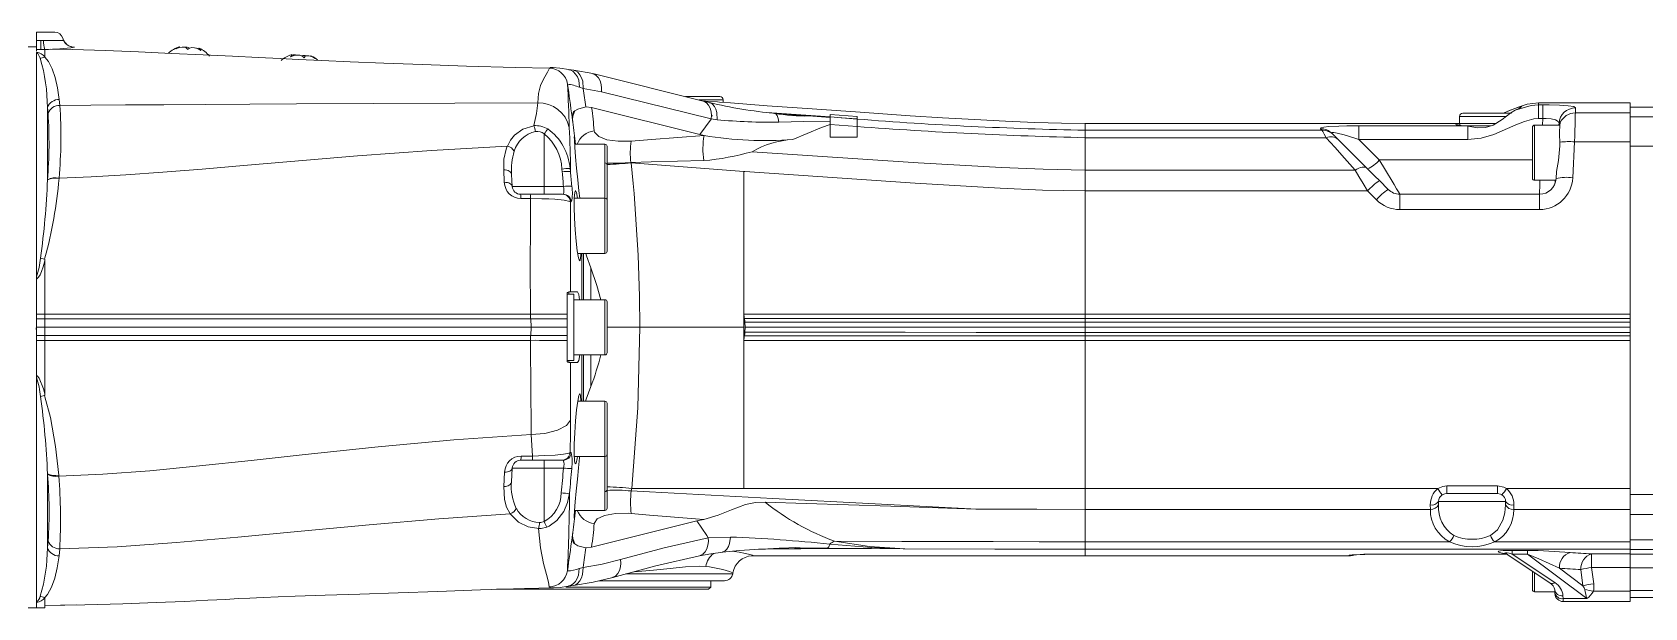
# Model space of a CAD drawing. Header units: millimetres. Extents: x -280 to 408, y 33 to 269.
# Drawn here: x 338.73 to 377.49, y 216.56 to 230.41 of the extents above; entities that cross this region are included whole.
import ezdxf

# ---------------------------------------------------------------- set-up
doc = ezdxf.new("R2010")
doc.units = ezdxf.units.MM

msp = doc.modelspace()

# ---------------------------------------------------------------- linework, layer by layer
at = {"color": 7, "linetype": 'Continuous', "lineweight": 15}
for p, q in [((338.8377, 230.4144), (339.2725, 230.4144)), ((338.8377, 230.4144), (338.8377, 230.2144)), ((338.8377, 230.2144), (338.9377, 230.2144)), ((338.8377, 230.2144), (338.8377, 230.0009)), ((338.9377, 230.2144), (338.9377, 230.0009)), ((338.9377, 230.2144), (339.0033, 230.2144)), ((339.0033, 230.2144), (339.4862, 230.2144)), ((339.2725, 230.4144), (339.2725, 230.4144)), ((339.4862, 230.2144), (339.4649, 230.2688)), ((339.4649, 230.2688), (339.4649, 230.2688)), ((338.8377, 230.0644), (338.6377, 230.0644)), ((338.9377, 230.0009), (338.8377, 230.0009)), ((338.8377, 230.0009), (338.8377, 229.9583)), ((338.8377, 224.5251), (338.8377, 229.9248)), ((339.0377, 230.0016), (338.9377, 230.0009)), ((339.0377, 229.82), (339.0376, 229.8161)), ((339.0377, 230.0016), (339.0377, 229.82)), ((342.737, 230.0305), (342.7349, 230.0003)), ((344.9797, 229.8377), (344.982, 229.8705)), ((339.0376, 229.8161), (339.0377, 229.816)), ((351.7495, 229.5023), (351.6324, 229.519)), ((352.2049, 229.419), (351.7495, 229.5023)), ((351.9754, 229.0628), (351.8851, 229.0898)), ((352.4123, 228.983), (351.9754, 229.0628)), ((354.8604, 228.758), (352.2063, 229.4186)), ((339.3826, 228.7974), (339.397, 228.6535)), ((355.0522, 228.3262), (352.4123, 228.983)), ((354.4302, 228.8644), (355.2156, 228.8644)), ((355.0076, 228.7196), (354.8606, 228.7579)), ((355.2156, 228.8644), (355.2577, 228.8644)), ((355.3377, 228.725), (355.3377, 228.7844)), ((377.1377, 228.7144), (374.9354, 228.7144)), ((374.9377, 228.6684), (375.0364, 228.6684)), ((374.9377, 228.6684), (374.9377, 228.3388)), ((375.0364, 228.3388), (375.0364, 228.6684)), ((377.1377, 228.7144), (377.1377, 228.4717)), ((339.0973, 226.8587), (339.0973, 228.5995)), ((339.1116, 228.4581), (339.0973, 228.5995)), ((339.397, 228.6535), (339.3971, 228.6535)), ((352.0365, 228.6155), (352.1774, 228.6015)), ((352.1774, 228.6015), (354.78, 227.9524)), ((354.78, 227.9524), (355.051, 228.3246)), ((355.1906, 228.3095), (355.0522, 228.3262)), ((355.0677, 228.3896), (355.0757, 228.4144)), ((356.5049, 228.4715), (357.9118, 228.3752)), ((357.4046, 228.3988), (357.4898, 228.393)), ((357.9118, 228.4337), (358.5574, 228.3828)), ((357.9118, 228.4337), (357.9118, 228.3752)), ((357.9118, 228.3752), (357.9118, 228.3647)), ((357.9118, 228.3752), (358.5574, 228.3238)), ((357.9118, 228.3647), (357.9118, 228.2738)), ((357.9118, 228.1921), (357.9118, 228.2738)), ((358.5574, 228.3238), (358.5574, 228.3828)), ((358.5574, 228.3228), (358.5574, 228.3238)), ((358.5574, 228.1892), (358.5574, 228.3228)), ((373.0377, 228.3844), (373.0377, 228.2144)), ((373.1177, 228.4644), (374.2843, 228.4644)), ((375.0364, 228.3388), (374.9377, 228.3388)), ((375.8201, 228.4717), (377.1377, 228.4717)), ((377.8377, 228.6144), (377.1377, 228.6144)), ((377.1377, 228.4717), (377.1377, 227.7764)), ((377.8377, 228.3742), (377.1377, 228.3742)), ((351.0377, 226.7039), (351.0377, 227.9652)), ((354.8811, 227.9289), (354.78, 227.9524)), ((357.9118, 228.1922), (358.5574, 228.1434)), ((357.9118, 228.1921), (357.9118, 227.8882)), ((357.9118, 227.8882), (358.5574, 227.8882)), ((358.5574, 228.1434), (358.5574, 228.1892)), ((358.5574, 227.8882), (358.5574, 228.1434)), ((373.0377, 228.2144), (364.0277, 228.2144)), ((364.0377, 227.8765), (364.0377, 228.0567)), ((364.0377, 228.0567), (369.7266, 228.0567)), ((369.7266, 228.0567), (369.6913, 228.0927)), ((369.9741, 227.9779), (370.0094, 227.9426)), ((370.617, 228.1607), (373.1704, 228.1607)), ((370.617, 228.1607), (370.617, 227.8313)), ((373.1251, 228.1644), (373.7992, 228.1644)), ((373.1704, 228.1607), (373.2377, 228.1516)), ((373.2377, 228.1516), (373.2377, 227.8313)), ((374.7877, 228.1174), (374.7877, 228.1279)), ((374.7877, 226.9009), (374.7877, 228.1174)), ((375.4473, 228.1779), (374.8377, 228.1779)), ((375.4249, 228.1779), (375.427, 228.2186)), ((352.4977, 227.7202), (351.7681, 227.7202)), ((352.5477, 227.6701), (352.5477, 226.5733)), ((364.0377, 227.8765), (364.0377, 227.0955)), ((369.8347, 227.8765), (364.0377, 227.8765)), ((370.617, 227.8313), (371.1076, 227.3407)), ((373.2377, 227.8313), (370.617, 227.8313)), ((375.8019, 227.7764), (375.757, 226.9115)), ((375.8019, 227.7764), (377.1377, 227.7764)), ((377.1377, 223.6325), (377.1377, 227.7764)), ((377.8377, 227.6709), (377.1377, 227.6709)), ((351.4699, 227.0541), (351.4626, 227.1216)), ((351.668, 227.0995), (351.659, 227.1376)), ((353.1221, 227.2796), (353.1253, 227.27)), ((355.8377, 227.0665), (353.1253, 227.27)), ((339.0973, 226.8587), (339.0976, 226.8634)), ((339.3764, 226.904), (339.3764, 226.904)), ((350.0782, 226.8026), (350.0636, 227.1021)), ((350.2545, 226.9941), (350.2697, 226.7039)), ((351.668, 227.0995), (351.6681, 227.0624)), ((355.8377, 223.6332), (355.8377, 227.0665)), ((364.0377, 227.0955), (364.0377, 226.5952)), ((364.0377, 227.0955), (370.5268, 227.0955)), ((371.1098, 226.8423), (371.3205, 226.6315)), ((374.8377, 226.8509), (375.348, 226.8509)), ((375.3575, 226.8934), (375.3662, 227.0593)), ((350.2697, 226.7039), (351.0377, 226.7039)), ((350.4694, 226.5144), (350.702, 226.5144)), ((350.7074, 226.4123), (350.4756, 226.412)), ((350.7019, 226.5144), (351.4718, 226.5144)), ((351.0377, 226.7039), (351.0377, 226.5144)), ((351.0377, 226.7039), (351.4997, 226.7039)), ((352.4977, 226.4205), (351.7477, 226.4205)), ((352.5477, 226.5733), (352.5477, 226.4431)), ((352.5477, 226.4406), (352.5477, 226.3705)), ((352.5477, 226.3705), (352.5477, 225.3015)), ((364.0377, 226.5952), (364.0377, 223.6325)), ((370.8269, 226.5952), (364.0377, 226.5952)), ((371.0377, 226.3824), (370.8269, 226.5952)), ((371.6034, 226.5144), (371.6034, 226.1457)), ((371.6034, 226.5144), (374.9581, 226.5144)), ((374.9581, 226.5144), (374.9581, 226.1457)), ((351.6878, 226.3295), (351.6699, 226.3295)), ((374.9581, 226.1457), (371.6034, 226.1457)), ((352.5477, 225.3015), (352.5477, 225.1435)), ((339.028, 224.9525), (339.0377, 224.9823)), ((339.0377, 224.9122), (339.0377, 223.6316)), ((351.8422, 225.0935), (352.4977, 225.0935)), ((351.9418, 225.0935), (351.9418, 223.9779)), ((338.8377, 224.4733), (338.8377, 224.5251)), ((338.8377, 224.4733), (338.8377, 223.6316)), ((351.5877, 223.6315), (351.5877, 224.1244)), ((351.7477, 224.1144), (351.5877, 224.1144)), ((351.6728, 224.1644), (351.6277, 224.1644)), ((351.839, 224.1644), (351.6725, 224.1644)), ((351.7477, 223.0294), (351.7477, 224.1144)), ((338.8377, 223.5144), (338.8377, 223.6316)), ((339.0377, 223.6316), (338.8377, 223.6316)), ((338.8377, 223.6316), (338.8377, 223.5144)), ((339.0377, 223.6316), (339.0377, 223.5144)), ((351.5877, 223.6315), (351.5877, 223.5144)), ((352.4977, 223.9779), (351.7477, 223.9779)), ((352.5477, 223.9279), (352.5477, 222.9031)), ((355.8375, 223.6332), (355.8377, 223.6332)), ((364.0377, 223.5226), (364.0377, 223.6325)), ((364.0377, 223.6325), (377.1377, 223.6325)), ((377.1377, 223.5226), (377.1377, 223.6325)), ((338.8269, 223.2613), (338.8377, 223.3463)), ((338.8377, 223.5144), (338.8377, 223.3144)), ((339.0377, 223.5144), (338.8377, 223.5144)), ((339.0377, 223.3144), (338.8377, 223.3144)), ((338.8377, 223.3144), (338.8377, 223.1144)), ((339.0377, 223.5144), (339.0377, 223.3144)), ((339.0377, 223.5144), (350.719, 223.5144)), ((339.0377, 223.3144), (350.7262, 223.3144)), ((339.0377, 223.3144), (339.0377, 223.1144)), ((350.719, 223.5144), (350.7262, 223.3144)), ((350.719, 223.5144), (351.5877, 223.5144)), ((350.7262, 223.3144), (350.719, 223.1144)), ((350.7262, 223.3144), (351.5877, 223.3144)), ((351.5877, 223.3144), (351.5877, 223.5144)), ((351.5877, 223.1144), (351.5877, 223.3144)), ((355.8377, 223.3144), (353.3334, 223.3144)), ((355.8377, 223.3144), (355.8377, 223.1874)), ((355.847, 223.523), (355.8473, 223.523)), ((355.8578, 223.435), (355.8634, 223.3144)), ((355.8581, 223.435), (355.8578, 223.435)), ((355.8634, 223.3144), (355.8578, 223.1933)), ((364.0377, 223.3144), (355.8634, 223.3144)), ((364.0377, 223.4341), (364.0377, 223.5226)), ((364.0377, 223.5226), (377.1377, 223.5226)), ((364.0377, 223.4341), (364.0377, 223.3144)), ((377.1377, 223.4341), (364.0377, 223.4341)), ((364.0377, 223.3144), (364.0377, 223.1924)), ((364.0377, 223.3144), (377.1377, 223.3144)), ((377.1377, 223.5226), (377.1377, 223.4341)), ((377.1377, 223.4341), (377.1377, 223.3144)), ((377.1377, 223.3144), (377.1377, 223.1924)), ((338.8377, 222.9972), (338.8377, 223.1144)), ((339.0377, 223.1144), (338.8377, 223.1144)), ((338.8377, 223.1144), (338.8377, 222.9972)), ((339.0377, 222.9972), (338.8377, 222.9972)), ((338.8377, 222.9972), (338.8377, 222.1555)), ((339.0377, 223.1144), (339.0377, 222.9972)), ((339.0377, 223.1144), (350.719, 223.1144)), ((339.0377, 222.9972), (339.0377, 221.7166)), ((350.719, 223.1144), (351.5877, 223.1144)), ((351.5877, 223.1144), (351.5877, 222.9971)), ((351.5877, 222.5044), (351.5877, 222.9971)), ((351.7477, 222.5144), (351.7477, 223.0294)), ((352.5477, 222.9031), (352.5477, 222.7009)), ((355.8377, 222.9951), (355.8376, 222.9951)), ((355.8377, 219.4361), (355.8377, 222.9951)), ((355.8472, 223.1056), (355.8471, 223.1056)), ((355.8578, 223.1933), (355.8579, 223.1933)), ((364.0377, 223.1052), (364.0377, 223.1924)), ((364.0377, 223.1924), (377.1377, 223.1924)), ((364.0377, 222.9944), (364.0377, 223.1052)), ((377.1377, 223.1052), (364.0377, 223.1052)), ((364.0377, 222.9944), (364.0377, 219.4335)), ((377.1377, 222.9944), (364.0377, 222.9944)), ((377.1377, 223.1924), (377.1377, 223.1052)), ((377.1377, 222.9944), (377.1377, 223.1052)), ((377.1377, 219.4335), (377.1377, 222.9944)), ((351.5889, 222.5144), (351.7477, 222.5144)), ((351.6277, 222.4644), (351.6722, 222.4644)), ((351.6721, 222.4644), (351.839, 222.4644)), ((351.7477, 222.6509), (352.4977, 222.6509)), ((351.9418, 222.6509), (351.9418, 221.5353)), ((338.8377, 222.1036), (338.8377, 222.1555)), ((338.8377, 216.7039), (338.8377, 222.1036)), ((352.4977, 221.5353), (351.8409, 221.5353)), ((352.5477, 221.4853), (352.5477, 220.6872)), ((350.7573, 220.2158), (350.7265, 220.7307)), ((352.5477, 220.6872), (352.5477, 220.2583)), ((350.4815, 220.2167), (350.7593, 220.2159)), ((351.6599, 220.2993), (351.6878, 220.2993)), ((351.7477, 220.2083), (352.4977, 220.2083)), ((352.5477, 220.2583), (352.5477, 220.1856)), ((352.5477, 220.1856), (352.5477, 218.9681)), ((339.0973, 219.7912), (339.0973, 218.0097)), ((339.0985, 219.7732), (339.0973, 219.7912)), ((350.0679, 219.483), (350.0849, 219.8257)), ((350.2697, 219.9248), (350.2523, 219.5937)), ((351.0377, 219.9248), (350.2697, 219.9248)), ((350.7487, 220.1144), (350.4694, 220.1144)), ((351.4617, 220.1144), (350.7467, 220.1144)), ((351.0377, 220.1144), (351.0377, 219.9248)), ((351.0377, 219.9248), (351.0377, 218.6384)), ((351.4997, 219.9248), (351.0377, 219.9248)), ((339.369, 219.7337), (339.369, 219.7337)), ((353.1442, 219.4379), (353.1305, 219.3759)), ((353.1442, 219.4379), (355.8377, 219.4361)), ((364.0377, 219.4335), (364.0377, 218.9332)), ((364.0377, 219.4335), (372.5121, 219.4335)), ((372.7275, 219.4968), (373.9479, 219.4968)), ((372.7275, 219.3144), (372.7275, 219.4968)), ((373.9479, 219.4968), (373.9479, 219.3144)), ((374.1632, 219.4335), (377.1377, 219.4335)), ((377.1377, 219.4335), (377.1377, 218.9332)), ((352.5477, 218.9681), (352.5477, 218.9586)), ((372.3362, 218.9332), (372.3336, 219.0384)), ((372.5322, 219.1248), (372.5335, 219.0407)), ((374.1432, 219.1248), (372.5322, 219.1248)), ((373.9479, 219.3144), (372.7275, 219.3144)), ((374.1419, 219.0407), (374.1432, 219.1248)), ((374.3418, 219.0384), (374.3391, 218.9332)), ((377.8377, 219.2916), (377.1377, 219.2916)), ((351.7678, 218.9086), (352.4977, 218.9086)), ((352.1769, 218.0238), (354.7027, 218.6535)), ((354.7027, 218.6535), (354.8765, 218.6916)), ((364.0377, 218.9332), (364.0377, 218.1523)), ((372.3362, 218.9332), (364.0377, 218.9332)), ((377.1377, 218.9332), (374.3391, 218.9332)), ((377.1377, 218.1523), (377.1377, 218.9332)), ((377.8377, 218.8063), (377.1377, 218.8063)), ((354.9803, 218.2514), (355.5113, 218.2673)), ((377.8377, 218.1985), (377.1377, 218.1985)), ((339.0973, 218.0097), (339.1143, 218.1762)), ((339.3763, 217.8116), (339.3933, 217.9811)), ((339.3933, 217.9811), (339.3933, 217.9811)), ((352.1769, 218.0238), (352.036, 218.0098)), ((356.0305, 217.8144), (364.0377, 217.8144)), ((357.8989, 218.0978), (358.9051, 218.015)), ((358.9051, 218.015), (358.8852, 217.9895)), ((359.7031, 217.9792), (358.8852, 217.9895)), ((358.9051, 218.015), (359.7031, 217.9792)), ((359.6626, 217.9797), (359.6935, 217.9796)), ((364.0376, 217.8144), (370.372, 217.8144)), ((364.0377, 218.1523), (364.0377, 217.9721)), ((364.0377, 218.1523), (372.7942, 218.1523)), ((377.1377, 217.9721), (364.0377, 217.9721)), ((371.0817, 217.8548), (371.0817, 217.854)), ((371.0817, 217.854), (374.1726, 217.854)), ((373.8811, 218.1523), (377.1377, 218.1523)), ((374.1975, 217.836), (375.2168, 217.1568)), ((374.1983, 217.8372), (374.2088, 217.8303)), ((374.3014, 217.9451), (374.6669, 217.9451)), ((374.3014, 217.854), (374.3014, 217.9451)), ((374.6669, 217.854), (374.3014, 217.854)), ((374.3014, 217.854), (375.3277, 217.17)), ((374.6669, 217.854), (374.6669, 217.9451)), ((376.0971, 216.7847), (374.6669, 217.854)), ((376.21, 217.8612), (377.1377, 217.8612)), ((376.21, 217.8612), (376.21, 217.5316)), ((377.1377, 218.1523), (377.1377, 217.9721)), ((377.1377, 217.8612), (377.1377, 217.9721)), ((377.8377, 217.9704), (377.1377, 217.9704)), ((377.1377, 217.9704), (377.1377, 217.8612)), ((377.1377, 217.5316), (377.1377, 217.8612)), ((377.8377, 217.8566), (377.1377, 217.8566)), ((351.8799, 217.5114), (351.9712, 217.5368)), ((374.7877, 217.0009), (374.7877, 217.4427)), ((375.4359, 217.5177), (376.0034, 217.0934)), ((376.0034, 217.0934), (375.9533, 217.483)), ((377.1377, 217.5316), (376.21, 217.5316)), ((376.21, 217.5316), (376.2601, 217.1419)), ((377.1377, 217.5316), (377.1377, 216.9623)), ((377.8377, 217.5269), (377.1377, 217.5269)), ((351.557, 217.0644), (355.0377, 217.0644)), ((351.6232, 217.0818), (351.7425, 217.097)), ((355.3699, 217.2144), (352.3606, 217.2144)), ((354.9877, 217.0144), (355.0377, 217.0644)), ((355.0377, 217.0644), (355.0377, 217.2144)), ((355.5668, 217.3797), (355.5716, 217.4067)), ((355.5703, 217.4069), (355.5699, 217.4075)), ((338.8377, 216.6927), (338.8377, 216.7039)), ((338.8377, 216.6927), (338.8377, 216.5644)), ((339.0369, 216.8128), (339.0377, 216.8136)), ((339.0369, 216.8128), (339.0377, 216.8087)), ((339.0377, 216.8087), (339.0377, 216.5644)), ((349.8877, 217.0144), (354.9877, 217.0144)), ((374.8377, 216.9509), (375.3253, 216.9509)), ((375.3265, 216.9273), (375.3228, 216.9979)), ((375.5225, 216.8552), (375.5262, 216.7847)), ((375.5262, 216.7847), (376.0971, 216.7847)), ((377.1377, 216.7144), (375.5275, 216.7144)), ((376.2534, 216.9623), (377.1377, 216.9623)), ((377.8377, 216.9796), (377.1377, 216.9796)), ((377.1377, 216.9623), (377.1377, 216.7144)), ((377.8377, 216.8144), (377.1377, 216.8144)), ((338.6377, 216.5644), (338.8377, 216.5644)), ((338.8377, 216.5644), (339.0377, 216.5644)), ((339.0377, 216.619), (339.7854, 216.634))]:
    msp.add_line(p, q, dxfattribs=at)
at = {"color": 8, "linetype": 'Continuous', "lineweight": 15}
for p, q in [((354.756, 228.7844), (355.2901, 228.7844)), ((355.2901, 228.7844), (355.3377, 228.7844)), ((374.9377, 228.7144), (374.9377, 228.6684)), ((356.4456, 228.4764), (356.5049, 228.4715)), ((357.4898, 228.393), (357.9118, 228.3646)), ((357.9118, 228.372), (357.8927, 228.3733)), ((358.5574, 228.3285), (358.1714, 228.3545)), ((373.0377, 228.3844), (374.1599, 228.3844)), ((375.028, 228.1779), (375.0364, 228.3388)), ((364.0377, 228.0567), (364.0377, 228.2144)), ((373.0377, 228.2144), (373.9034, 228.2144)), ((374.8377, 228.1779), (374.8377, 226.8509)), ((352.4977, 226.5339), (352.4977, 227.7202)), ((371.1076, 227.3407), (374.7877, 227.3407)), ((352.4977, 226.4205), (352.4977, 226.5339)), ((352.4977, 225.2644), (352.4977, 226.4205)), ((352.4977, 225.0935), (352.4977, 225.2644)), ((351.9841, 225.0935), (351.9841, 223.9779)), ((352.1573, 224.7462), (352.1573, 223.9779)), ((351.6277, 224.1644), (351.6277, 224.1144)), ((352.4977, 222.8696), (352.4977, 223.9779)), ((352.5477, 223.3144), (353.3334, 223.3144)), ((352.4977, 222.6509), (352.4977, 222.8696)), ((351.6277, 222.5144), (351.6277, 222.4644)), ((351.9841, 222.6509), (351.9841, 221.5353)), ((352.1573, 222.6509), (352.1573, 221.886)), ((352.4977, 220.6722), (352.4977, 221.5353)), ((352.4977, 220.2083), (352.4977, 220.6722)), ((352.4977, 218.9086), (352.4977, 220.2083)), ((364.0377, 217.9721), (364.0377, 217.8148)), ((371.0817, 217.8548), (374.1713, 217.8548)), ((353.0012, 217.3797), (355.5668, 217.3797)), ((374.8377, 217.4094), (374.8377, 216.9509))]:
    msp.add_line(p, q, dxfattribs=at)
at = {"color": 7, "linetype": 'Continuous', "lineweight": 15, "flags": 128}
for points in [[(338.9253, 229.7862), (338.8652, 229.8997), (338.8377, 229.9248)], [(351.1599, 229.5493), (350.3484, 229.5656), (349.1667, 229.5985), (348.1097, 229.6342), (347.1788, 229.6698), (346.3728, 229.7034), (345.6883, 229.7337), (345.121, 229.7597), (344.6923, 229.7799), (344.1638, 229.8051), (343.5426, 229.8349), (342.8414, 229.8687), (342.0773, 229.9048), (341.2875, 229.9402), (340.4861, 229.9723), (339.7082, 229.9964), (339.17, 230.0038)], [(342.1834, 230.0141), (342.2731, 230.0477), (342.3379, 230.0584), (342.3939, 230.0549), (342.4324, 230.0388), (342.455, 230.0111), (342.4597, 229.9948)], [(342.4597, 229.9948), (342.5103, 230.0311), (342.5647, 230.0425), (342.6295, 230.0384), (342.6933, 230.0206), (342.7558, 229.9901), (342.7827, 229.9722)], [(342.7394, 230.0166), (342.6826, 230.0343), (342.6296, 230.0384)], [(342.7827, 229.9722), (342.7464, 230.0146), (342.7371, 230.0305), (342.7457, 230.0303)], [(344.9612, 229.8722), (344.9671, 229.8745), (344.9817, 229.8739), (344.9766, 229.8609), (344.954, 229.8364), (344.9383, 229.8215)], [(344.9383, 229.8215), (345.0248, 229.8553), (345.0942, 229.8656), (345.1611, 229.8614), (345.2144, 229.8443), (345.2555, 229.8153), (345.2693, 229.7983)], [(345.2693, 229.7983), (345.2934, 229.8365), (345.3308, 229.8491), (345.3831, 229.8459), (345.4406, 229.8285), (345.5024, 229.7981), (345.5309, 229.78)], [(345.5309, 229.78), (345.4712, 229.8241), (345.4403, 229.8414), (345.4258, 229.8429), (345.4266, 229.8394)], [(338.9253, 229.7862), (338.938, 229.7921), (339.0376, 229.8161)], [(339.0377, 229.816), (339.0377, 229.816), (339.12, 229.7107), (339.2111, 229.5367), (339.2843, 229.3279), (339.3426, 229.0799), (339.3826, 228.7974)], [(350.8801, 228.7165), (350.8981, 228.9406), (350.9491, 229.1284), (351.0172, 229.2831), (351.1157, 229.4539), (351.1603, 229.5481)], [(351.1603, 229.5481), (351.1849, 229.564), (351.2484, 229.5645)], [(351.6323, 229.5191), (351.4133, 229.5508), (351.2422, 229.5655)], [(339.3971, 228.6535), (340.1393, 228.6578), (340.9762, 228.6634), (341.8986, 228.67), (342.8971, 228.6771), (343.9625, 228.6845), (345.0857, 228.6917), (346.9451, 228.7024), (348.8885, 228.711), (350.8802, 228.7165)], [(350.7857, 228.1657), (350.8515, 228.4571), (350.8803, 228.7165)], [(355.2467, 228.7315), (355.2017, 228.7351), (354.9822, 228.7509), (354.8499, 228.7606)], [(364.0377, 228.2144), (363.4718, 228.222), (362.8253, 228.2428), (362.1205, 228.2739), (361.3766, 228.3129), (360.6102, 228.3576), (359.8357, 228.4062), (358.6311, 228.4867), (357.4745, 228.568), (356.3947, 228.6464), (355.5126, 228.7118), (355.2467, 228.7318)], [(374.9377, 228.7137), (374.6599, 228.68), (374.4437, 228.6145), (374.2828, 228.5504), (374.1661, 228.4991), (374.0893, 228.4644)], [(374.3712, 228.5395), (374.758, 228.6535), (374.9377, 228.6684)], [(375.0364, 228.6684), (375.192, 228.6673), (375.4391, 228.6604), (375.6454, 228.6462), (375.7813, 228.624), (375.8264, 228.5953)], [(351.7764, 228.5233), (351.8415, 228.5659), (352.0365, 228.6155)], [(356.6795, 228.2503), (356.6623, 228.342), (356.6323, 228.4131), (356.592, 228.4545), (356.5464, 228.4633)], [(357.9118, 228.2738), (357.2691, 228.2627), (356.6796, 228.2505)], [(373.2377, 228.1516), (373.4725, 228.1163), (373.6581, 228.122), (373.8409, 228.1775), (374.062, 228.3145), (374.2677, 228.4739), (374.3712, 228.5395)], [(374.9377, 228.3387), (374.821, 228.3289), (374.5995, 228.2694), (374.3866, 228.1818), (373.8622, 227.9548), (373.5549, 227.8656), (373.2377, 227.8313)], [(374.3712, 228.5395), (374.4749, 228.5897), (374.5357, 228.6236), (374.5124, 228.6265), (374.4124, 228.5977), (374.2525, 228.5356), (374.0913, 228.4644)], [(375.427, 228.2186), (375.4063, 228.2688), (375.3398, 228.3078), (375.2376, 228.3317), (375.1143, 228.3403), (375.0364, 228.3388)], [(375.8201, 228.4717), (375.8191, 228.4355), (375.8175, 228.3735), (375.8153, 228.2878), (375.8125, 228.1813), (375.8092, 228.0577), (375.8057, 227.9211), (375.8019, 227.7764)], [(375.8264, 228.5953), (375.8235, 228.5389), (375.8201, 228.4717)], [(350.1514, 227.6745), (350.1514, 227.6745), (350.2247, 227.8143), (350.3259, 227.9387), (350.5267, 228.0815), (350.7863, 228.1653)], [(351.7601, 227.8955), (351.7579, 227.9002), (351.7611, 227.8185), (351.7729, 227.6518), (351.7922, 227.4185), (351.8168, 227.144), (351.8439, 226.8586), (351.8705, 226.5951), (351.8896, 226.4207)], [(352.2406, 228.0416), (352.2489, 228.0073), (352.3499, 227.901), (352.5459, 227.8268), (352.8125, 227.7908), (353.126, 227.7958)], [(353.126, 227.7958), (353.6133, 227.8345), (354.8811, 227.9289)], [(357.9117, 228.1921), (357.6984, 228.1201), (357.013, 227.8302)], [(369.6913, 228.0927), (369.7018, 228.1128), (369.7753, 228.1297), (369.8963, 228.1421), (370.1337, 228.1539), (370.3236, 228.1584), (370.5209, 228.1605), (370.617, 228.1607)], [(369.8347, 227.8765), (369.7835, 227.9617), (369.7472, 228.0223), (369.7266, 228.0567)], [(370.617, 227.8313), (370.5455, 227.8546), (370.2618, 227.9415), (370.0937, 227.9851), (370.0124, 227.9999), (369.9795, 228.0009), (369.969, 227.9981), (369.9672, 227.9864), (369.9741, 227.9779)], [(370.0094, 227.9426), (370.03, 227.9221), (370.0664, 227.8857), (370.1175, 227.8346)], [(373.1704, 228.1607), (373.059, 228.1705), (372.957, 228.1855), (372.9432, 228.1981), (373.0193, 228.2069), (373.039, 228.2075)], [(375.4364, 228.2335), (375.4345, 228.2304), (375.4246, 228.1738)], [(375.4538, 228.2357), (375.4548, 228.2644), (375.4543, 228.2636)], [(339.3764, 226.904), (340.1453, 226.9311), (340.9788, 226.9787), (341.8713, 227.0429), (342.8175, 227.1198), (343.8119, 227.2054), (344.8491, 227.2959), (346.552, 227.439), (348.3259, 227.5701), (350.1495, 227.6744)], [(350.0636, 227.1021), (350.0699, 227.3566), (350.1217, 227.6014), (350.1495, 227.6744), (350.1495, 227.6744)], [(350.1495, 227.6744), (350.1509, 227.6743), (350.1512, 227.6743)], [(350.1512, 227.6743), (350.1513, 227.6745), (350.1514, 227.6745)], [(356.0336, 227.5395), (360.0219, 227.2684), (362.0236, 227.1567), (363.0286, 227.1152), (364.0377, 227.0955)], [(370.5268, 227.0955), (370.2719, 227.3831), (370.0403, 227.6444), (369.8347, 227.8765)], [(370.1175, 227.8346), (370.3232, 227.6289), (370.5548, 227.3973), (370.8096, 227.1424)], [(351.659, 227.1377), (351.659, 227.1377), (351.6681, 227.0624), (351.6681, 227.0624)], [(354.874, 227.325), (353.6082, 227.2933), (353.1221, 227.2796)], [(370.5268, 227.0955), (370.571, 227.1219), (370.6143, 227.1431), (370.6559, 227.1584), (370.6948, 227.1677), (370.7303, 227.1708), (370.7617, 227.1675), (370.7883, 227.158), (370.8096, 227.1424)], [(370.8096, 227.1424), (370.9023, 227.0498), (371.0034, 226.9486), (371.1098, 226.8423)], [(371.1076, 227.3407), (371.2086, 227.1724), (371.3034, 227.0144), (371.389, 226.8716), (371.463, 226.7483), (371.523, 226.6484), (371.5672, 226.5747), (371.5942, 226.5296), (371.6034, 226.5144)], [(339.3764, 226.904), (339.3764, 226.904), (339.376, 226.8992)], [(350.0636, 227.1021), (350.1005, 227.1004), (350.1359, 227.0945), (350.1684, 227.0848), (350.197, 227.0716), (350.2206, 227.0553), (350.2384, 227.0365), (350.2498, 227.0158), (350.2545, 226.9941)], [(350.0782, 226.8026), (350.1153, 226.8012), (350.1508, 226.7961), (350.1834, 226.7873), (350.2121, 226.7752), (350.2358, 226.7603), (350.2537, 226.743), (350.2651, 226.724), (350.2697, 226.7039)], [(364.0377, 226.5952), (363.0145, 226.6156), (361.9937, 226.6614), (359.9498, 226.7797), (355.8619, 227.0647), (355.8377, 227.0665)], [(370.8269, 226.5952), (370.7206, 226.7725), (370.6195, 226.941), (370.5268, 227.0955)], [(375.3289, 226.7644), (375.3307, 226.8066), (375.3326, 226.8509)], [(351.67, 226.3294), (351.67, 226.3294), (351.6543, 226.3388), (351.5185, 226.3712), (351.294, 226.394), (351.1466, 226.4024), (350.9824, 226.4083), (350.7068, 226.4123), (350.7068, 226.4123)], [(351.8371, 226.4205), (351.8103, 226.5593), (351.7866, 226.607), (351.769, 226.558), (351.7593, 226.4185), (351.7586, 226.2052), (351.7669, 225.9423), (351.7832, 225.6587), (351.8059, 225.3855), (351.8323, 225.1533), (351.8595, 224.9888), (351.8844, 224.9115), (351.9042, 224.9305), (351.9165, 225.043), (351.9179, 225.0935)], [(351.6699, 226.3299), (351.6711, 225.6402), (351.672, 224.9075), (351.6725, 224.1646)], [(339.0377, 224.9122), (338.9944, 224.771), (338.9527, 224.6559), (338.9189, 224.58), (338.8818, 224.5169), (338.8535, 224.4848), (338.8377, 224.4733)], [(338.9289, 224.98), (338.9333, 224.9788), (339.028, 224.9525)], [(339.028, 224.9525), (339.0299, 224.9515), (339.0319, 224.9495), (339.0342, 224.9446), (339.0374, 224.9249), (339.0377, 224.9123)], [(352.0344, 225.0935), (352.052, 225.0311), (352.1573, 224.7462)], [(352.1573, 224.7462), (352.3021, 224.3192), (352.3939, 223.9779)], [(351.8888, 223.9779), (351.8686, 224.1057), (351.839, 224.1644)], [(339.0377, 223.6316), (339.0377, 223.6316), (339.0465, 223.6316), (339.7954, 223.6312), (340.5467, 223.6305), (342.0539, 223.6288), (343.565, 223.6274), (345.0754, 223.6267), (347.8879, 223.627), (350.7063, 223.6282)], [(355.8375, 223.6332), (355.8376, 223.5144), (355.8377, 223.3144)], [(355.8377, 223.6332), (356.0757, 223.6332), (357.0281, 223.6331), (360.8427, 223.6327), (361.9058, 223.6326), (362.9709, 223.6325), (364.0377, 223.6325)], [(353.3334, 223.3144), (353.2875, 221.3762), (353.1442, 219.4379)], [(355.8473, 223.523), (356.275, 223.5229), (357.9865, 223.5229), (359.6993, 223.5227), (361.414, 223.5227), (362.7244, 223.5226), (364.0377, 223.5226)], [(364.0377, 223.4341), (362.7285, 223.4342), (361.4222, 223.4343), (359.7088, 223.4345), (357.9968, 223.4349), (356.2858, 223.4349), (355.8581, 223.435)], [(350.7086, 223), (349.2049, 222.9988), (347.7019, 222.9974), (344.6971, 222.9954), (343.1427, 222.9952), (341.0949, 222.9961), (340.0671, 222.9968), (339.0377, 222.9972), (339.0377, 222.9972)], [(355.8377, 223.1874), (355.8377, 223.1144), (355.8376, 222.9951)], [(364.0377, 222.9944), (363.7977, 222.9944), (362.8384, 222.9945), (360.9245, 222.9946), (359.0149, 222.9948), (355.8377, 222.9951)], [(364.0377, 223.1052), (362.7244, 223.1052), (361.414, 223.1052), (359.6993, 223.1053), (357.9864, 223.1054), (356.2749, 223.1055), (355.8472, 223.1056)], [(355.8579, 223.1933), (356.2856, 223.1932), (357.9966, 223.1928), (359.7086, 223.1927), (361.422, 223.1925), (362.7283, 223.1924), (364.0377, 223.1924)], [(351.6277, 222.4644), (351.5997, 222.4758), (351.5945, 222.4821), (351.5899, 222.4913), (351.5882, 222.4977), (351.5877, 222.5044)], [(351.6721, 222.4642), (351.6712, 221.7486), (351.6699, 221.0827)], [(351.839, 222.4644), (351.8659, 222.5126), (351.8896, 222.6509)], [(338.8377, 222.1555), (338.853, 222.1444), (338.8963, 222.0899), (339.0018, 221.835), (339.0377, 221.7166)], [(339.0377, 221.7165), (339.0373, 221.7017), (339.0362, 221.6917), (339.0348, 221.6849), (339.0321, 221.6781), (339.0303, 221.6757), (339.0284, 221.6743), (339.0275, 221.674)], [(351.9185, 221.5353), (351.9088, 221.6731), (351.8914, 221.7218), (351.868, 221.6753), (351.8413, 221.538), (351.8142, 221.3248), (351.7899, 221.0597), (351.7712, 220.7736), (351.7602, 220.4993), (351.7581, 220.2679), (351.7651, 220.1045), (351.7803, 220.0268), (351.8022, 220.0436), (351.8282, 220.1537), (351.8366, 220.2083)], [(352.1573, 221.886), (352.0467, 221.586), (352.0327, 221.5353)], [(338.9292, 221.6466), (338.9334, 221.6477), (339.0275, 221.674)], [(339.0275, 221.674), (339.0377, 221.6426), (339.0377, 221.6425)], [(339.0377, 221.6425), (339.0377, 221.6425), (339.1679, 221.1415), (339.2915, 220.4486), (339.3677, 219.7517)], [(351.6699, 221.0827), (351.5702, 220.9523), (351.3548, 220.8368), (351.0536, 220.7596), (350.7265, 220.7307)], [(339.369, 219.7337), (340.4315, 219.7787), (341.5609, 219.863), (342.7511, 219.9765), (343.996, 220.1094), (345.2895, 220.2524), (347.0469, 220.439), (348.8637, 220.6056), (350.7264, 220.7307)], [(350.7573, 220.2159), (350.7573, 220.2159), (351.0464, 220.2249), (351.2975, 220.2397), (351.5036, 220.2607), (351.6373, 220.2883), (351.6599, 220.2993), (351.6599, 220.2993)], [(351.8903, 220.2144), (351.8851, 220.1692), (351.8604, 219.9357), (351.8333, 219.6603), (351.8067, 219.3742), (351.7837, 219.1105), (351.7671, 218.8997), (351.7586, 218.7654), (351.7592, 218.7222), (351.7688, 218.774), (351.7853, 218.9086)], [(339.3677, 219.7517), (339.369, 219.7337), (339.369, 219.7337)], [(350.2697, 219.9248), (350.2653, 219.9051), (350.2543, 219.8864), (350.2372, 219.8693), (350.2145, 219.8545), (350.1869, 219.8423), (350.1554, 219.8333), (350.121, 219.8277), (350.0849, 219.8257)], [(350.2523, 219.5937), (350.2478, 219.572), (350.2369, 219.5513), (350.2197, 219.5323), (350.197, 219.5158), (350.1695, 219.5022), (350.1381, 219.492), (350.1039, 219.4855), (350.0679, 219.483)], [(350.2168, 218.8231), (350.2168, 218.8231), (350.1324, 218.9866), (350.0834, 219.1711), (350.0679, 219.483)], [(353.1305, 219.3759), (353.5715, 219.3516), (356.5355, 219.1923), (358.988, 219.0641), (361.4423, 218.9362)], [(355.8377, 219.4361), (359.9271, 219.4339), (361.9777, 219.4334), (363.0061, 219.4333), (364.0377, 219.4335)], [(372.5121, 219.4335), (372.6353, 219.486), (372.7275, 219.4968)], [(373.9479, 219.4968), (374.1004, 219.4664), (374.1632, 219.4335)], [(351.6452, 219.3191), (351.6452, 219.3191), (351.5996, 219.0942), (351.5114, 218.8826), (351.344, 218.6616), (351.1536, 218.5273), (351.0963, 218.5024)], [(356.3445, 219.1086), (356.1114, 219.0973), (355.8774, 219.0459), (355.5394, 218.9242), (355.2145, 218.794), (354.8765, 218.6916)], [(361.4423, 218.9362), (361.4095, 218.9374), (359.3702, 219.0077), (357.3339, 219.0756), (356.3445, 219.1086)], [(372.7275, 219.3144), (372.6814, 219.309), (372.6198, 219.2829)], [(373.778, 218.3042), (373.946, 218.4391), (374.0802, 218.6749), (374.1234, 218.8502), (374.1419, 219.0407)], [(374.0555, 219.2829), (374.0241, 219.2993), (373.9479, 219.3144)], [(339.3933, 217.9811), (340.774, 218.0337), (342.2024, 218.132), (343.6761, 218.2611), (345.193, 218.4071), (346.826, 218.5633), (348.5015, 218.7072), (350.217, 218.8231)], [(350.9046, 218.4693), (350.6516, 218.5141), (350.4153, 218.6255), (350.2172, 218.8231), (350.2172, 218.8231)], [(350.9209, 218.6132), (350.9561, 218.6136), (351.0377, 218.6384)], [(353.1298, 218.8332), (353.0634, 218.8378), (352.7489, 218.8344), (352.4867, 218.7876), (352.3107, 218.703), (352.2409, 218.5905)], [(354.8765, 218.6916), (353.5704, 218.7971), (353.1298, 218.8332)], [(354.9803, 218.2514), (354.9438, 218.3042), (354.7027, 218.6535)], [(364.0377, 218.9332), (362.8755, 218.9342), (361.4423, 218.9362)], [(351.0963, 218.5024), (350.9605, 218.4708), (350.902, 218.4692), (350.902, 218.4692)], [(351.1596, 217.0699), (351.1403, 217.1779), (351.089, 217.3658), (351.0223, 217.6305), (350.9508, 218.0066), (350.902, 218.4691)], [(352.8734, 217.7271), (353.9214, 218.0066), (354.9803, 218.2514)], [(339.3763, 217.8116), (339.3351, 217.5239), (339.2744, 217.2732), (339.196, 217.0605), (339.097, 216.8859), (339.0377, 216.8136), (339.0377, 216.8136)], [(352.036, 218.0098), (351.8449, 218.0575), (351.7762, 218.1018)], [(352.6831, 217.2957), (353.7221, 217.5727), (354.7663, 217.8138)], [(354.7663, 217.8138), (355.0389, 217.8643), (355.3268, 217.9054)], [(355.3234, 217.905), (355.7294, 217.9465), (356.0946, 217.9704), (356.4137, 217.9858), (356.6864, 217.9972), (356.9142, 218.0064), (357.0854, 218.0115), (357.1469, 218.0092), (357.1911, 218.0046), (357.2172, 217.9999), (357.2236, 217.9979)], [(357.8989, 218.0978), (357.874, 218.0279), (357.8461, 217.9977)], [(358.886, 217.9895), (358.3662, 217.9945), (357.8461, 217.9977)], [(358.0143, 218.1662), (359.6285, 218.1618), (361.8278, 218.1562), (362.9309, 218.1538), (364.0377, 218.1523)], [(358.0143, 218.1662), (358.8527, 218.0401), (359.7031, 217.9792)], [(364.0377, 217.9721), (362.954, 217.9729), (361.8704, 217.9746), (359.7031, 217.9792)], [(370.4597, 217.8351), (370.4593, 217.835), (370.4673, 217.8359), (370.4985, 217.8385), (370.5569, 217.8421), (370.6461, 217.8462), (370.7602, 217.8499), (370.8944, 217.8527), (371.0444, 217.8539), (371.0821, 217.8538)], [(374.114, 217.8789), (374.1123, 217.8792), (374.1333, 217.8724), (374.1689, 217.8563), (374.1853, 217.8458)], [(375.4359, 217.5177), (374.9409, 217.7452), (374.6669, 217.854)], [(351.9712, 217.5368), (352.4263, 217.614), (352.8734, 217.7272)], [(339.0377, 216.623), (339.9962, 216.6371), (340.9122, 216.6618), (341.7119, 216.6903), (342.3922, 216.7189), (342.9505, 216.745), (343.3844, 216.7672), (343.6797, 216.7839), (343.9612, 216.7989), (344.2828, 216.8138), (344.6447, 216.8285), (345.0477, 216.8433), (345.7746, 216.8674), (346.6091, 216.8935), (347.5307, 216.924), (348.4812, 216.9585), (349.506, 216.9949), (350.5623, 217.0271), (351.2549, 217.0428)], [(351.2566, 217.0446), (351.4201, 217.0557), (351.6231, 217.0818)], [(351.7425, 217.097), (352.2158, 217.1775), (352.6865, 217.2968)], [(338.9254, 216.8426), (338.9369, 216.8373), (339.0369, 216.8128)], [(375.3277, 216.9039), (375.3277, 216.9054), (375.3274, 216.9099), (375.327, 216.9173), (375.3265, 216.9273)], [(375.5262, 216.7847), (375.5268, 216.7546), (375.5272, 216.7325), (375.5274, 216.7189), (375.5275, 216.7144)]]:
    msp.add_lwpolyline(points, dxfattribs=at)
at = {"color": 8, "linetype": 'Continuous', "lineweight": 15, "flags": 128}
for points in [[(351.8851, 229.0898), (351.8666, 229.2568), (351.8363, 229.3375), (351.7922, 229.4086), (351.7367, 229.4652), (351.6738, 229.5041), (351.6311, 229.5119)], [(351.9754, 229.0628), (351.9634, 229.2347), (351.937, 229.3181), (351.8969, 229.3915), (351.8454, 229.4494), (351.7866, 229.4884), (351.7488, 229.4948)], [(352.4123, 228.983), (352.4158, 229.0697), (352.4059, 229.1587), (352.3808, 229.2438), (352.3405, 229.3179), (352.2878, 229.375), (352.2268, 229.4114), (352.2044, 229.4168)], [(355.0522, 228.3262), (355.0578, 228.4128), (355.0499, 228.5018), (355.0264, 228.5868), (354.9875, 228.6606), (354.9355, 228.7172), (354.8747, 228.7529), (354.86, 228.7563)], [(355.1906, 228.3095), (355.1866, 228.4788), (355.1641, 228.5595), (355.1275, 228.6289), (355.0789, 228.6817), (355.0222, 228.7146), (355.0069, 228.7156)], [(356.6032, 228.459), (357.2009, 228.4125), (357.4046, 228.3988)], [(374.9581, 226.5144), (374.9587, 226.5342), (374.9606, 226.5929), (374.9636, 226.6881), (374.9676, 226.8161), (374.9687, 226.8509)], [(354.9803, 218.2514), (354.9834, 218.1632), (354.9725, 218.0723), (354.9457, 217.9856), (354.9032, 217.9107), (354.8477, 217.8541), (354.7842, 217.8193), (354.7659, 217.8158)], [(355.5113, 218.2673), (355.4902, 218.1102), (355.4647, 218.0386), (355.4297, 217.9789), (355.3873, 217.9351), (355.3402, 217.9095), (355.3229, 217.9097)], [(355.552, 217.9284), (355.7233, 217.9001), (355.8746, 217.8717), (355.9819, 217.848), (356.045, 217.83), (356.0628, 217.8186), (356.0345, 217.8144), (356.0305, 217.8146)], [(357.8461, 217.9977), (357.2562, 217.9978), (357.0545, 217.9955)], [(370.372, 217.8144), (370.3733, 217.8158), (370.3841, 217.8268)], [(370.3841, 217.8268), (370.4234, 217.8287), (370.4599, 217.8339)], [(374.1384, 217.8701), (374.0723, 217.8787), (373.9951, 217.8949), (373.964, 217.9133), (373.9825, 217.925), (374.0213, 217.9327), (374.0823, 217.9389), (374.1882, 217.9438), (374.3014, 217.9451)], [(374.3014, 217.854), (374.2306, 217.8756), (374.1779, 217.8878), (374.1734, 217.8885), (374.1622, 217.8897), (374.1527, 217.8895), (374.1493, 217.8889), (374.1448, 217.8862), (374.1444, 217.8809), (374.1644, 217.8595), (374.1983, 217.8372)], [(351.8799, 217.5114), (351.8604, 217.3454), (351.8299, 217.2653), (351.7859, 217.1944), (351.7308, 217.1377), (351.6684, 217.0984), (351.6219, 217.0892)], [(351.9712, 217.5368), (351.9583, 217.366), (351.9317, 217.2831), (351.8918, 217.2099), (351.8408, 217.1519), (351.7826, 217.1124), (351.7417, 217.1047)], [(352.8734, 217.7271), (352.8796, 217.6397), (352.8718, 217.5497), (352.848, 217.4638), (352.8082, 217.3896), (352.7548, 217.3334), (352.6925, 217.2989), (352.684, 217.2972)], [(354.9229, 217.5547), (354.7577, 217.5675), (354.4321, 217.551), (354.0667, 217.5112), (353.6616, 217.4674), (353.2002, 217.4335)], [(351.2548, 217.0447), (351.1838, 217.0495), (351.1596, 217.0699)]]:
    msp.add_lwpolyline(points, dxfattribs=at)
at = {"color": 7, "linetype": 'Continuous', "lineweight": 15}
for centre, radius, start, end in [((339.5973, 230.2012), 0.5941, 178.72861, 199.62864), ((339.2725, 230.2144), 0.2, 15.79868, 90.00238), ((339.2725, 230.2144), 0.2, 15.80071, 90.00229), ((339.7535, 230.3506), 0.2999, 195.82019, 268.57406), ((339.7529, 230.3546), 0.3, 208.48584, 268.65508), ((338.7919, 229.6268), 0.3126, 38.17902, 81.5823), ((339.0947, 234.306), 4.3048, 269.24164, 278.70274), ((342.4766, 229.393), 0.7, 106.7705, 132.5361), ((342.3376, 229.8222), 0.2461, 102.80387, 128.77562), ((342.4163, 229.8816), 0.1753, 58.02692, 98.32218), ((342.4527, 229.3946), 0.7, 39.43223, 65.27782), ((345.17, 229.2046), 0.7, 107.38278, 130.82185), ((345.0315, 229.7272), 0.1459, 69.50709, 109.99226), ((345.2621, 229.6456), 0.2108, 72.7757, 106.27988), ((345.1462, 229.2063), 0.7, 50.57919, 64.69813), ((334.9039, 228.5979), 4.1934, 0.02286, 16.46274), ((351.1518, 229.0987), 0.4495, 8.53961, 88.91319), ((317.9404, 227.209), 33.7127, 1.55599, 3.32696), ((313.1597, 223.4184), 38.8638, 7.3298, 8.50397), ((351.4385, 227.9749), 1.201, 68.16851, 82.44962), ((312.427, 223.4327), 39.9471, 7.4547, 8.10221), ((339.379, 228.4979), 0.2995, 89.31669, 160.15816), ((350.8957, 227.9519), 0.7647, 13.03956, 91.15073), ((357.7241, 240.317), 11.9113, 256.81125, 264.47142), ((355.2577, 228.7844), 0.08, 0, 90), ((328.6702, 227.7522), 10.4652, 355.12766, 3.86761), ((339.3908, 228.3565), 0.2971, 88.78909, 159.99016), ((327.9321, 227.9143), 11.4888, 354.95529, 3.68927), ((351.8693, 228.3885), 0.1638, 124.5501, 184.13323), ((346.6556, 227.6218), 5.1065, 7.0907, 8.50083), ((352.1657, 228.3058), 0.4459, 150.8017, 186.91428), ((311.9658, 223.7771), 40.5, 6.04423, 6.84139), ((356.4753, 241.9141), 13.6653, 264.60612, 270.85603), ((357.3346, 232.9715), 4.5737, 260.41159, 270.87721), ((365.742, 319.3773), 91.3366, 265.488386, 268.930813), ((373.1177, 228.3844), 0.08, 90, 180), ((375.8251, 228.1966), 0.3987, 89.80637, 176.84285), ((375.8183, 228.0721), 0.3995, 89.74981, 155.83819), ((350.9598, 227.3687), 0.6674, 101.53127, 164.25695), ((350.8221, 227.5615), 0.6052, 60.46406, 93.44942), ((350.251, 227.9378), 0.5816, 8.38335, 23.0245), ((350.8737, 227.7822), 0.2457, 48.1347, 101.13322), ((354.9201, 225.4392), 4.6318, 145.11829, 146.95024), ((350.2913, 227.0605), 1.1729, 2.98982, 50.47726), ((350.3611, 227.0299), 1.3024, 4.72756, 54.33471), ((327.1862, 226.9597), 24.4822, 0.32689, 2.72684), ((312.029, 223.3144), 40, 6.32363, 7.09092), ((356.6565, 227.6062), 1.8045, 169.69764, 188.96447), ((356.3622, 236.8407), 9.034, 260.5636, 274.1309), ((366.5694, 336.2416), 108.3947, 265.761063, 268.66163), ((369.6966, 227.6999), 0.3928, 45.06099, 90.78186), ((369.7335, 227.6659), 0.3908, 45.08157, 91.01034), ((369.9425, 227.6289), 0.2701, 49.60187, 113.52546), ((373.0877, 228.2144), 0.05, 180, 244.67506), ((374.8377, 228.1279), 0.05, 90, 180), ((377.6039, 227.9849), 2.1647, 173.34783, 185.71159), ((350.0954, 227.4265), 0.254, 29.03352, 77.29379), ((351.6612, 227.1161), 1.412, 162.11421, 184.95738), ((352.4977, 227.6701), 0.05, 0, 90), ((354.9718, 227.5238), 1.8658, 171.61734, 187.52274), ((354.3686, 233.2989), 5.9952, 274.83577, 286.12443), ((357.0901, 225.775), 2.0567, 92.14837, 120.90898), ((371.2901, 227.9), 4.1619, 348.34642, 358.20366), ((375.6631, 225.8774), 1.904, 85.82062, 96.42678), ((351.6644, 225.8608), 1.2767, 90.24135, 99.09336), ((352.4977, 227.2188), 0.05, 0, 90), ((314.59, 223.2592), 38.7434, 0.08159, 5.942), ((370.5463, 227.7906), 0.7193, 292.77425, 321.2898), ((320.9332, 227.5395), 18.1769, 351.90515, 357.85369), ((328.6729, 227.8002), 10.741, 344.79086, 355.18818), ((339.3013, 226.4334), 0.4718, 80.88545, 115.62577), ((339.2969, 226.4733), 0.438, 79.5414, 117.06011), ((350.4804, 226.8143), 0.4024, 181.66883, 269.32176), ((351.6181, 225.8813), 1.1821, 87.57379, 97.19982), ((312.4328, 223.5598), 39.1932, 4.6013, 5.11512), ((312.1702, 223.5281), 39.6557, 4.60287, 5.11325), ((371.9246, 225.6239), 1.4658, 123.77439, 138.49429), ((374.8377, 226.9009), 0.05, 180, 270), ((374.9551, 226.9485), 0.8028, 270.2158, 357.35969), ((374.9581, 226.9144), 0.4, 270.0028, 356.99831), ((375.604, 225.8678), 1.0548, 81.65967, 103.51101), ((350.4694, 226.7144), 0.2, 183.01026, 269.98597), ((349.9207, 226.4297), 0.5552, 358.17284, 8.7755), ((350.0771, 226.4301), 0.6305, 358.38811, 7.68384), ((705.6309, 224.7829), 354.9278, 179.73704, 180.186405), ((351.4714, 226.3151), 0.1993, 4.12361, 89.8793), ((351.2399, 226.6228), 0.2721, 336.51391, 17.3408), ((351.489, 226.3151), 0.1993, 4.14365, 89.85607), ((351.6376, 225.5254), 1.1866, 87.08258, 96.67645), ((350.7989, 226.5439), 0.9144, 346.4343, 10.4917), ((352.4977, 226.3705), 0.05, 0, 90), ((352.4977, 226.4431), 0.05, 313.3812, 0), ((372.2055, 225.3418), 1.5642, 124.45708, 138.29746), ((371.6043, 226.9423), 0.7967, 224.6608, 269.93145), ((371.6034, 226.9145), 0.4001, 225.00546, 269.99473), ((336.7801, 225.1744), 2.1576, 342.48735, 354.82955), ((352.4977, 225.1435), 0.05, 270, 0), ((351.6277, 224.1244), 0.04, 89.98814, 180.00332), ((350.8355, 308.569), 84.9408, 269.911975, 270.507407), ((351.8824, 223.5998), 1.1765, 178.61927, 184.16515), ((352.4977, 223.9279), 0.05, 0, 90), ((356.3192, 223.6195), 0.482, 178.36804, 191.55487), ((356.3064, 223.6185), 0.469, 178.19655, 191.75095), ((355.4808, 223.4333), 0.377, 0.26102, 13.76151), ((355.4458, 223.429), 0.4123, 0.83442, 13.17281), ((351.8162, 223.0274), 1.1088, 175.50296, 181.41492), ((699.6182, 224.741), 348.915, 180.285886, 180.658553), ((350.8127, 123.6974), 99.3027, 89.552858, 90.060649), ((356.2804, 223.0127), 0.4432, 167.89542, 182.26412), ((356.3124, 223.01), 0.4749, 168.38748, 181.79048), ((355.4066, 223.204), 0.4513, 347.40409, 358.63927), ((355.4435, 223.1996), 0.4145, 346.89547, 359.13255), ((346.6381, 224.0268), 5.9198, 338.79854, 346.55962), ((352.4977, 222.7009), 0.05, 270, 0), ((336.6705, 221.4319), 2.2689, 5.4307, 17.22078), ((321.8584, 219.1651), 17.2502, 2.08011, 8.27089), ((352.4977, 221.4853), 0.05, 0, 90), ((303.1705, 221.3089), 48.5, 358.80708, 359.73268), ((350.4856, 219.8159), 0.4008, 90.58459, 178.60028), ((350.1904, 220.1994), 0.2917, 343.05857, 3.40673), ((350.4316, 220.1985), 0.3262, 345.0477, 3.03526), ((351.4612, 220.3136), 0.1993, 270.16811, 355.87711), ((351.489, 220.3137), 0.1993, 270.14903, 355.85494), ((350.6558, 220.081), 1.0548, 351.1293, 11.94469), ((352.4977, 220.2583), 0.05, 270, 0), ((352.4977, 220.1856), 0.05, 0, 46.61591), ((339.2971, 220.2137), 0.4673, 244.68436, 278.6875), ((329.0418, 218.8755), 10.0968, 356.02823, 5.10099), ((339.2931, 220.1589), 0.432, 243.22987, 280.11943), ((350.4694, 219.9144), 0.2, 89.99687, 177.0033), ((312.1786, 223.0906), 39.4483, 354.5276, 355.39706), ((351.2752, 220.0078), 0.2393, 339.70814, 26.43753), ((351.6375, 221.0996), 1.1828, 263.30823, 272.93275), ((312.0717, 223.1094), 39.7546, 354.52893, 355.39602), ((326.5747, 218.6801), 12.8376, 356.87892, 4.70757), ((351.3924, 219.4695), 1.1468, 173.78245, 206.58481), ((352.4977, 219.41), 0.05, 270, 0), ((355.0968, 219.102), 1.9853, 172.0701, 187.78139), ((372.8438, 219.0457), 0.5103, 130.54175, 180.82651), ((373.3368, 219.9094), 0.9521, 209.98609, 221.1463), ((373.3388, 219.9092), 0.9518, 318.85353, 330.01708), ((373.8413, 219.0501), 0.5006, 358.65308, 49.97867), ((350.65, 219.3349), 0.7972, 299.10227, 359.54516), ((351.6027, 220.5009), 1.1825, 262.44061, 272.06041), ((305.7933, 219.6275), 45.8529, 357.2803, 359.61453), ((360.0789, 223.7753), 5.977, 231.33245, 249.79222), ((372.3649, 219.2377), 0.2018, 261.05564, 325.99027), ((372.3526, 219.1378), 0.2052, 265.41174, 331.76744), ((373.3279, 218.975), 0.7972, 175.27318, 237.30738), ((372.7143, 219.1272), 0.1821, 121.25639, 180.74416), ((373.9576, 219.1253), 0.1855, 359.85499, 58.14446), ((374.3227, 219.1378), 0.2053, 208.2363, 274.58598), ((374.3104, 219.2377), 0.2018, 214.0088, 278.94403), ((350.118, 219.0854), 0.2803, 290.70635, 332.58111), ((350.9549, 219.2877), 0.675, 209.44365, 267.29557), ((349.9909, 218.6594), 0.9333, 348.23822, 357.15685), ((357.0593, 221.1549), 6.5263, 202.68091, 203.98095), ((312.029, 223.3144), 40, 352.90436, 353.67637), ((311.9657, 222.8517), 40.5, 353.15362, 353.96048), ((352.4977, 218.9586), 0.05, 270, 0), ((373.1953, 218.9123), 0.8593, 178.60028, 242.17781), ((373.492, 218.9053), 0.8476, 297.33073, 1.89118), ((313.1497, 223.2118), 38.874, 351.47903, 352.66488), ((351.8694, 218.2371), 0.1643, 175.95228, 235.43491), ((346.6826, 219.0004), 5.0789, 351.48788, 352.90747), ((352.1652, 218.3196), 0.4458, 173.07803, 209.24759), ((354.043, 180.6705), 37.6255, 84.11783, 87.76341), ((372.579, 218.4093), 0.3352, 309.93922, 341.7304), ((373.3377, 219.3102), 1.0981, 246.35985, 293.64015), ((374.0963, 218.4093), 0.3352, 198.26981, 230.06365), ((334.8938, 218.0325), 4.2035, 343.55645, 359.6891), ((339.3785, 218.1102), 0.2986, 199.66665, 269.57702), ((339.393, 218.2778), 0.2967, 200.03157, 270.05277), ((312.3899, 223.2011), 39.9845, 351.85679, 352.54011), ((356.0533, 217.3265), 0.4884, 92.59809, 170.52013), ((359.0364, 216.3115), 2.1177, 118.85977, 122.48863), ((370.9408, 212.6637), 5.193, 88.4453, 96.15403), ((370.372, 218.2144), 0.4, 272.03991, 287.47266), ((373.3377, 219.3527), 1.3177, 245.64266, 294.35734), ((374.487, 203.6944), 14.2518, 85.14681, 89.27664), ((375.8125, 217.5376), 0.3771, 108.5191, 183.02931), ((376.3214, 217.5093), 0.3691, 107.5616, 184.08262), ((351.1504, 217.519), 0.4492, 271.1703, 351.4028), ((351.5934, 218.1699), 0.7181, 270.09277, 293.51101), ((376.4343, 215.6414), 1.9035, 96.76706, 104.63892), ((355.3699, 217.4144), 0.2, 270, 350), ((375.1073, 216.9688), 0.2175, 7.68865, 59.77183), ((376.485, 215.2483), 1.907, 96.77176, 104.62908), ((338.6559, 216.916), 0.2793, 310.60281, 344.77672), ((338.7833, 217.0168), 0.3286, 279.52151, 320.71717), ((374.8377, 217.0009), 0.05, 180, 270), ((375.4986, 217.0328), 0.1792, 191.22055, 277.69277), ((375.5022, 216.9622), 0.1791, 191.2162, 277.70165), ((375.5275, 216.9144), 0.2, 183, 270), ((379.8586, 217.8019), 3.8966, 191.86891, 195.13345), ((375.7914, 215.0323), 1.9846, 76.53778, 82.64926), ((375.7327, 217.2628), 0.6012, 307.31135, 330.00774)]:
    msp.add_arc(centre, radius, start, end, dxfattribs=at)
at = {"color": 8, "linetype": 'Continuous', "lineweight": 15}
for centre, radius, start, end in [((352.2986, 227.5442), 0.5008, 96.65023, 159.42565), ((351.871, 241.429), 14.2145, 272.7228, 275.06231), ((352.7005, 231.6872), 4.4277, 268.02178, 275.46349), ((352.7404, 215.2404), 4.1538, 84.61183, 92.73069), ((351.9186, 205.3831), 14.1081, 85.01632, 87.4443), ((352.299, 219.0881), 0.501, 200.99369, 263.34031), ((355.3871, 217.4971), 0.4678, 126.20428, 172.93408), ((358.3107, 74.2951), 143.6956, 89.770805, 90.845503), ((354.7388, 215.2502), 2.3118, 68.9315, 85.43341), ((375.2619, 217.2499), 0.1035, 244.15802, 309.48527)]:
    msp.add_arc(centre, radius, start, end, dxfattribs=at)
at = {"color": 7, "linetype": 'Continuous', "lineweight": 15}
for centre, major_axis, ratio, start_param, end_param in [((379.5316, 237.8144), (24.1484, 4.029), 0.8112323, 4.4196643, 4.4411271), ((379.2748, 237.8353), (24.0902, 4.4441), 0.826479, 4.402895, 4.4243579), ((375.0219, 216.8547), (0.4993, -0.0521), 0.8177212, 0.1281382, 0.9995249), ((375.2625, 217.5618), (0.776, -0.6168), 0.1996729, 0.2432428, 0.4967066), ((375.2625, 217.6313), (0.9236, -0.8027), 0.4861084, 0.246313, 0.4997768)]:
    msp.add_ellipse(centre, major_axis=major_axis, ratio=ratio, start_param=start_param, end_param=end_param, dxfattribs=at)

doc.saveas('drawing.dxf')
